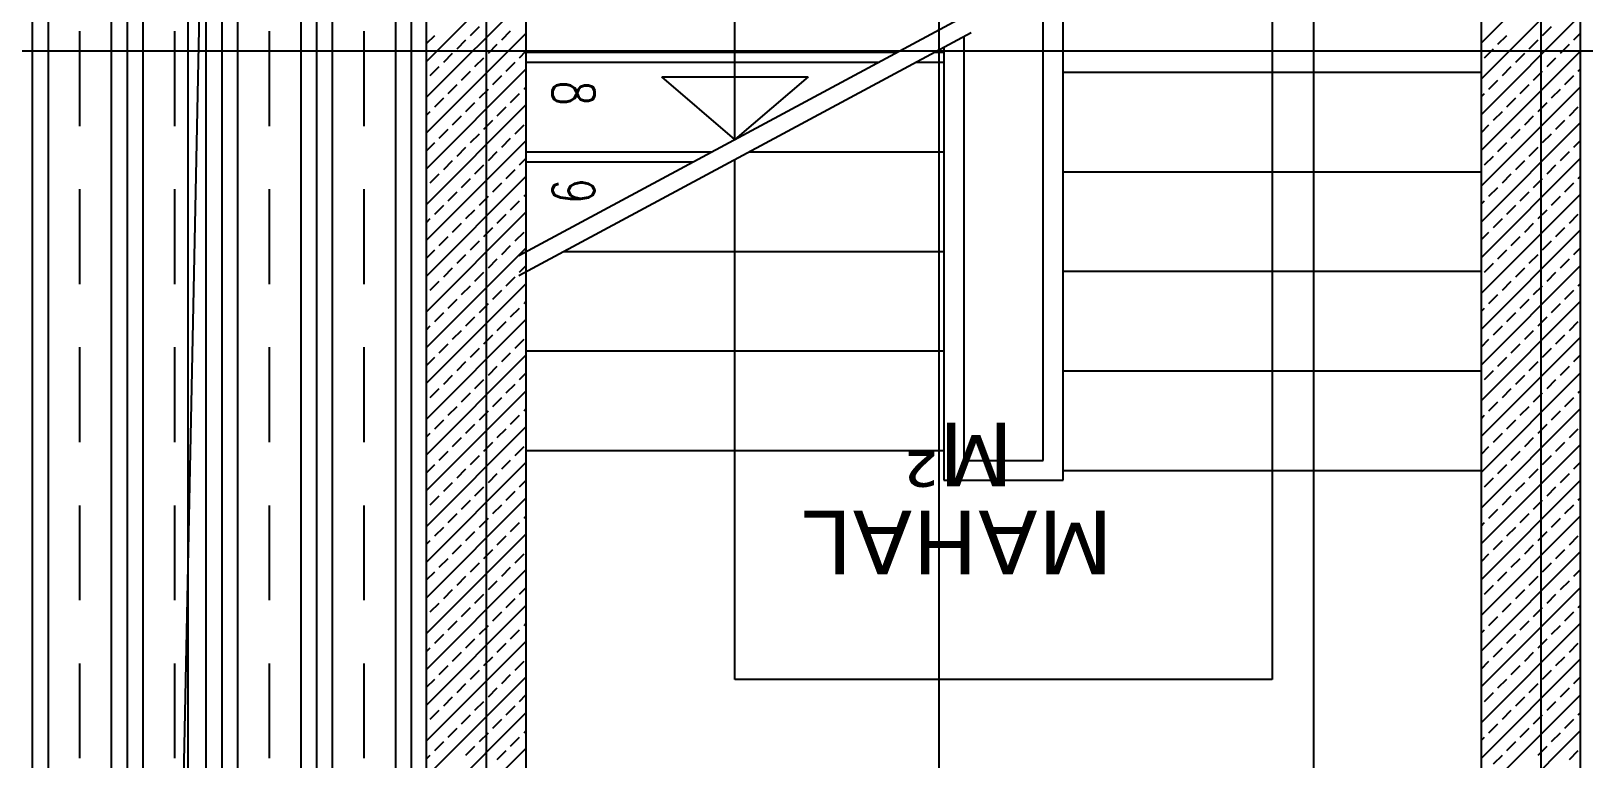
# Model space of a CAD drawing. Header units: millimetres. Extents: x 43168.9 to 43194.6, y -25545.1 to -25543.4.
# Drawn here: x 43169.908 to 43169.986, y -25543.9455 to -25543.9089 of the extents above; entities that cross this region are included whole.
import ezdxf
from ezdxf.enums import TextEntityAlignment as Align

# ---------------------------------------------------------------- set-up
doc = ezdxf.new("R2010")
doc.units = ezdxf.units.MM
doc.header["$LTSCALE"] = 200
for name, pattern in [('DASHDOT', [1, 0.5, -0.25, 0, -0.25]), ('DASHDOT2', [0.5, 0.25, -0.125, 0, -0.125]), ('HIDDEN2', [0.1875, 0.125, -0.0625])]:
    doc.linetypes.add(name, pattern=pattern)
for name, color, linetype in [('aks_sgh', 5, 'DASHDOT2'), ('izd-alt_sgh', 8, 'HIDDEN2'), ('kolon-b.a_sgh', 6, 'Continuous'), ('merdi_sgh', 3, 'Continuous'), ('olcuic_sgh', 183, 'Continuous'), ('tarama-betonarme_sgh', 223, 'Continuous'), ('tarama-zemin_sgh', 197, 'Continuous'), ('yapi-yaklasma_sgh', 41, 'DASHDOT'), ('yazi-merdi_sgh', 9, 'Continuous')]:
    doc.layers.add(name, color=color, linetype=linetype)
doc.styles.add('text1', font='VERDANA.TTF')
doc.styles.add('text3', font='simplex8.shx', dxfattribs={"width": 0.7})

msp = doc.modelspace()

# ---------------------------------------------------------------- linework, layer by layer
at = {"color": 0}
for p, q in [((43169.943379, -25543.914365), (43169.939704, -25543.911215)), ((43169.939704, -25543.911215), (43169.947054, -25543.911215)), ((43169.947054, -25543.911215), (43169.943379, -25543.914365))]:
    msp.add_line(p, q, dxfattribs=at)
at = {"layer": 'aks_sgh'}
for p, q in [((43169.930879, -25543.740919), (43169.930879, -25544.789919)), ((43169.953621, -25543.740919), (43169.953621, -25543.95248)), ((43169.983879, -25543.740919), (43169.983879, -25544.789919)), ((43169.99088, -25543.909919), (43169.014878, -25543.909919))]:
    msp.add_line(p, q, dxfattribs=at)
at = {"layer": 'izd-alt_sgh'}
for p, q in [((43169.958879, -25543.93048), (43169.958879, -25543.87448)), ((43169.959879, -25543.93148), (43169.959879, -25543.87448)), ((43169.970379, -25543.87863), (43169.970379, -25543.94148)), ((43169.953879, -25543.90973), (43169.953879, -25543.93148)), ((43169.954879, -25543.909193), (43169.954879, -25543.93048)), ((43169.932879, -25543.90998), (43169.951549, -25543.90998)), ((43169.953412, -25543.90998), (43169.953879, -25543.90998)), ((43169.959879, -25543.91098), (43169.980879, -25543.91098)), ((43169.932879, -25543.91498), (43169.942233, -25543.91498)), ((43169.944096, -25543.91498), (43169.953879, -25543.91498)), ((43169.943379, -25543.94148), (43169.943379, -25543.915365)), ((43169.959879, -25543.91598), (43169.980879, -25543.91598)), ((43169.932879, -25543.91998), (43169.932916, -25543.91998)), ((43169.934779, -25543.91998), (43169.953879, -25543.91998)), ((43169.959879, -25543.92098), (43169.980879, -25543.92098)), ((43169.932879, -25543.92498), (43169.953879, -25543.92498)), ((43169.959879, -25543.92598), (43169.980879, -25543.92598)), ((43169.932879, -25543.92998), (43169.953879, -25543.92998)), ((43169.954879, -25543.93048), (43169.958879, -25543.93048)), ((43169.953879, -25543.93148), (43169.959879, -25543.93148)), ((43169.959879, -25543.93098), (43169.980879, -25543.93098)), ((43169.970379, -25543.94148), (43169.943379, -25543.94148))]:
    msp.add_line(p, q, dxfattribs=at)
at = {"layer": 'kolon-b.a_sgh'}
for p, q in [((43169.985879, -25543.95948), (43169.985879, -25543.84711)), ((43169.980879, -25543.851822), (43169.980879, -25543.95448)), ((43169.932879, -25543.872919), (43169.932879, -25543.95448)), ((43169.927879, -25543.95948), (43169.927879, -25543.877919))]:
    msp.add_line(p, q, dxfattribs=at)
at = {"layer": 'merdi_sgh', "color": 145}
for p, q in [((43169.943379, -25543.914365), (43169.943379, -25543.87548)), ((43169.932522, -25543.920191), (43169.955255, -25543.907991)), ((43169.932522, -25543.921191), (43169.955255, -25543.908991))]:
    msp.add_line(p, q, dxfattribs=at)
at = {"layer": 'merdi_sgh'}
for p, q in [((43169.932879, -25543.91048), (43169.950617, -25543.91048)), ((43169.952481, -25543.91048), (43169.953879, -25543.91048)), ((43169.932879, -25543.91548), (43169.941301, -25543.91548))]:
    msp.add_line(p, q, dxfattribs=at)
at = {"layer": 'olcuic_sgh'}
for p, q in [((43169.972457, -25543.851572), (43169.972457, -25543.95473)), ((43169.91588, -25543.877669), (43169.91588, -25544.105169))]:
    msp.add_line(p, q, dxfattribs=at)
at = {"layer": 'tarama-betonarme_sgh'}
for p, q in [((43169.980879, -25543.909529), (43169.985879, -25543.904529)), ((43169.927879, -25543.910443), (43169.932879, -25543.905443)), ((43169.980879, -25543.911325), (43169.985879, -25543.906325)), ((43169.927879, -25543.912239), (43169.932879, -25543.907239)), ((43169.980879, -25543.913121), (43169.985879, -25543.908121)), ((43169.927879, -25543.914035), (43169.932879, -25543.909035)), ((43169.930089, -25543.909132), (43169.930538, -25543.908683)), ((43169.93166, -25543.909356), (43169.932109, -25543.908907)), ((43169.98397, -25543.909132), (43169.984419, -25543.908683)), ((43169.985542, -25543.909356), (43169.985879, -25543.909019)), ((43169.927879, -25543.909545), (43169.928293, -25543.909132)), ((43169.929415, -25543.909805), (43169.929864, -25543.909356)), ((43169.930987, -25543.91003), (43169.931436, -25543.909581)), ((43169.981052, -25543.910254), (43169.981501, -25543.909805)), ((43169.981725, -25543.909581), (43169.982174, -25543.909132)), ((43169.983297, -25543.909805), (43169.983746, -25543.909356)), ((43169.984868, -25543.91003), (43169.985317, -25543.909581)), ((43169.928742, -25543.910479), (43169.929191, -25543.91003)), ((43169.930313, -25543.910703), (43169.930762, -25543.910254)), ((43169.931885, -25543.910928), (43169.932334, -25543.910479)), ((43169.932558, -25543.910254), (43169.932879, -25543.909933)), ((43169.980879, -25543.914917), (43169.985879, -25543.909917)), ((43169.982623, -25543.910479), (43169.983072, -25543.91003)), ((43169.984195, -25543.910703), (43169.984644, -25543.910254)), ((43169.927879, -25543.915832), (43169.932879, -25543.910832)), ((43169.928068, -25543.911152), (43169.928517, -25543.910703)), ((43169.92964, -25543.911377), (43169.930089, -25543.910928)), ((43169.931211, -25543.911601), (43169.93166, -25543.911152)), ((43169.981276, -25543.911826), (43169.981725, -25543.911377)), ((43169.98195, -25543.911152), (43169.982399, -25543.910703)), ((43169.983521, -25543.911377), (43169.98397, -25543.910928)), ((43169.985093, -25543.911601), (43169.985542, -25543.911152)), ((43169.985766, -25543.910928), (43169.985879, -25543.910815)), ((43169.928966, -25543.91205), (43169.929415, -25543.911601)), ((43169.930538, -25543.912275), (43169.930987, -25543.911826)), ((43169.932109, -25543.912499), (43169.932558, -25543.91205)), ((43169.932783, -25543.911826), (43169.932879, -25543.91173)), ((43169.980879, -25543.916713), (43169.985879, -25543.911713)), ((43169.980879, -25543.912223), (43169.981052, -25543.91205)), ((43169.982848, -25543.91205), (43169.983297, -25543.911601)), ((43169.984419, -25543.912275), (43169.984868, -25543.911826)), ((43169.927879, -25543.917628), (43169.932879, -25543.912628)), ((43169.928293, -25543.912724), (43169.928742, -25543.912275)), ((43169.929864, -25543.912948), (43169.930313, -25543.912499)), ((43169.931436, -25543.913173), (43169.931885, -25543.912724)), ((43169.982174, -25543.912724), (43169.982623, -25543.912275)), ((43169.983746, -25543.912948), (43169.984195, -25543.912499)), ((43169.985317, -25543.913173), (43169.985766, -25543.912724)), ((43169.927879, -25543.913137), (43169.928068, -25543.912948)), ((43169.929191, -25543.913622), (43169.92964, -25543.913173)), ((43169.930762, -25543.913846), (43169.931211, -25543.913397)), ((43169.932334, -25543.914071), (43169.932783, -25543.913622)), ((43169.980879, -25543.918509), (43169.985879, -25543.913509)), ((43169.980879, -25543.914019), (43169.981276, -25543.913622)), ((43169.981501, -25543.913397), (43169.98195, -25543.912948)), ((43169.983072, -25543.913622), (43169.983521, -25543.913173)), ((43169.984644, -25543.913846), (43169.985093, -25543.913397)), ((43169.927879, -25543.919424), (43169.932879, -25543.914424)), ((43169.928517, -25543.914295), (43169.928966, -25543.913846)), ((43169.930089, -25543.91452), (43169.930538, -25543.914071)), ((43169.93166, -25543.914744), (43169.932109, -25543.914295)), ((43169.982399, -25543.914295), (43169.982848, -25543.913846)), ((43169.98397, -25543.91452), (43169.984419, -25543.914071)), ((43169.985542, -25543.914744), (43169.985879, -25543.914407)), ((43169.927879, -25543.914933), (43169.928293, -25543.91452)), ((43169.929415, -25543.915193), (43169.929864, -25543.914744)), ((43169.930987, -25543.915418), (43169.931436, -25543.914969)), ((43169.981052, -25543.915642), (43169.981501, -25543.915193)), ((43169.981725, -25543.914969), (43169.982174, -25543.91452)), ((43169.983297, -25543.915193), (43169.983746, -25543.914744)), ((43169.984868, -25543.915418), (43169.985317, -25543.914969)), ((43169.928742, -25543.915867), (43169.929191, -25543.915418)), ((43169.930313, -25543.916091), (43169.930762, -25543.915642)), ((43169.931885, -25543.916316), (43169.932334, -25543.915867)), ((43169.932558, -25543.915642), (43169.932879, -25543.915322)), ((43169.980879, -25543.920305), (43169.985879, -25543.915305)), ((43169.982623, -25543.915867), (43169.983072, -25543.915418)), ((43169.984195, -25543.916091), (43169.984644, -25543.915642)), ((43169.927879, -25543.92122), (43169.932879, -25543.91622)), ((43169.928068, -25543.91654), (43169.928517, -25543.916091)), ((43169.92964, -25543.916765), (43169.930089, -25543.916316)), ((43169.931211, -25543.916989), (43169.93166, -25543.91654)), ((43169.981276, -25543.917214), (43169.981725, -25543.916765)), ((43169.98195, -25543.91654), (43169.982399, -25543.916091)), ((43169.983521, -25543.916765), (43169.98397, -25543.916316)), ((43169.985093, -25543.916989), (43169.985542, -25543.91654)), ((43169.985766, -25543.916316), (43169.985879, -25543.916203)), ((43169.928966, -25543.917438), (43169.929415, -25543.916989)), ((43169.930538, -25543.917663), (43169.930987, -25543.917214)), ((43169.932109, -25543.917887), (43169.932558, -25543.917438)), ((43169.932783, -25543.917214), (43169.932879, -25543.917118)), ((43169.980879, -25543.922101), (43169.985879, -25543.917101)), ((43169.980879, -25543.917611), (43169.981052, -25543.917438)), ((43169.982848, -25543.917438), (43169.983297, -25543.916989)), ((43169.984419, -25543.917663), (43169.984868, -25543.917214)), ((43169.927879, -25543.923016), (43169.932879, -25543.918016)), ((43169.927879, -25543.918526), (43169.928068, -25543.918336)), ((43169.928293, -25543.918112), (43169.928742, -25543.917663)), ((43169.929864, -25543.918336), (43169.930313, -25543.917887)), ((43169.931436, -25543.918561), (43169.931885, -25543.918112)), ((43169.981501, -25543.918785), (43169.98195, -25543.918336)), ((43169.982174, -25543.918112), (43169.982623, -25543.917663)), ((43169.983746, -25543.918336), (43169.984195, -25543.917887)), ((43169.985317, -25543.918561), (43169.985766, -25543.918112)), ((43169.929191, -25543.91901), (43169.92964, -25543.918561)), ((43169.930762, -25543.919234), (43169.931211, -25543.918785)), ((43169.932334, -25543.919459), (43169.932783, -25543.91901)), ((43169.980879, -25543.923897), (43169.985879, -25543.918897)), ((43169.980879, -25543.919407), (43169.981276, -25543.91901)), ((43169.983072, -25543.91901), (43169.983521, -25543.918561)), ((43169.984644, -25543.919234), (43169.985093, -25543.918785)), ((43169.927879, -25543.924812), (43169.932879, -25543.919812)), ((43169.927879, -25543.920322), (43169.928293, -25543.919908)), ((43169.928517, -25543.919683), (43169.928966, -25543.919234)), ((43169.930089, -25543.919908), (43169.930538, -25543.919459)), ((43169.93166, -25543.920132), (43169.932109, -25543.919683)), ((43169.981725, -25543.920357), (43169.982174, -25543.919908)), ((43169.982399, -25543.919683), (43169.982848, -25543.919234)), ((43169.98397, -25543.919908), (43169.984419, -25543.919459)), ((43169.985542, -25543.920132), (43169.985879, -25543.919795)), ((43169.929415, -25543.920581), (43169.929864, -25543.920132)), ((43169.930987, -25543.920806), (43169.931436, -25543.920357)), ((43169.932558, -25543.92103), (43169.932879, -25543.92071)), ((43169.980879, -25543.925693), (43169.985879, -25543.920693)), ((43169.981052, -25543.92103), (43169.981501, -25543.920581)), ((43169.983297, -25543.920581), (43169.983746, -25543.920132)), ((43169.984868, -25543.920806), (43169.985317, -25543.920357)), ((43169.928068, -25543.921928), (43169.928517, -25543.921479)), ((43169.928742, -25543.921255), (43169.929191, -25543.920806)), ((43169.930313, -25543.921479), (43169.930762, -25543.92103)), ((43169.931885, -25543.921704), (43169.932334, -25543.921255)), ((43169.98195, -25543.921928), (43169.982399, -25543.921479)), ((43169.982623, -25543.921255), (43169.983072, -25543.920806)), ((43169.984195, -25543.921479), (43169.984644, -25543.92103)), ((43169.927879, -25543.926608), (43169.932879, -25543.921608)), ((43169.92964, -25543.922153), (43169.930089, -25543.921704)), ((43169.931211, -25543.922377), (43169.93166, -25543.921928)), ((43169.981276, -25543.922602), (43169.981725, -25543.922153)), ((43169.983521, -25543.922153), (43169.98397, -25543.921704)), ((43169.985093, -25543.922377), (43169.985542, -25543.921928)), ((43169.985766, -25543.921704), (43169.985879, -25543.921591)), ((43169.928293, -25543.9235), (43169.928742, -25543.923051)), ((43169.928966, -25543.922826), (43169.929415, -25543.922377)), ((43169.930538, -25543.923051), (43169.930987, -25543.922602)), ((43169.932109, -25543.923275), (43169.932558, -25543.922826)), ((43169.932783, -25543.922602), (43169.932879, -25543.922506)), ((43169.980879, -25543.927489), (43169.985879, -25543.922489)), ((43169.980879, -25543.922999), (43169.981052, -25543.922826)), ((43169.982174, -25543.9235), (43169.982623, -25543.923051)), ((43169.982848, -25543.922826), (43169.983297, -25543.922377)), ((43169.984419, -25543.923051), (43169.984868, -25543.922602)), ((43169.927879, -25543.928404), (43169.932879, -25543.923404)), ((43169.927879, -25543.923914), (43169.928068, -25543.923724)), ((43169.929864, -25543.923724), (43169.930313, -25543.923275)), ((43169.931436, -25543.923949), (43169.931885, -25543.9235)), ((43169.981501, -25543.924173), (43169.98195, -25543.923724)), ((43169.983746, -25543.923724), (43169.984195, -25543.923275)), ((43169.985317, -25543.923949), (43169.985766, -25543.9235)), ((43169.928517, -25543.925071), (43169.928966, -25543.924622)), ((43169.929191, -25543.924398), (43169.92964, -25543.923949)), ((43169.930762, -25543.924622), (43169.931211, -25543.924173)), ((43169.932334, -25543.924847), (43169.932783, -25543.924398)), ((43169.980879, -25543.929285), (43169.985879, -25543.924285)), ((43169.980879, -25543.924795), (43169.981276, -25543.924398)), ((43169.982399, -25543.925071), (43169.982848, -25543.924622)), ((43169.983072, -25543.924398), (43169.983521, -25543.923949)), ((43169.984644, -25543.924622), (43169.985093, -25543.924173)), ((43169.927879, -25543.9302), (43169.932879, -25543.9252)), ((43169.927879, -25543.92571), (43169.928293, -25543.925296)), ((43169.930089, -25543.925296), (43169.930538, -25543.924847)), ((43169.93166, -25543.92552), (43169.932109, -25543.925071)), ((43169.981725, -25543.925745), (43169.982174, -25543.925296)), ((43169.98397, -25543.925296), (43169.984419, -25543.924847)), ((43169.985542, -25543.92552), (43169.985879, -25543.925183)), ((43169.928742, -25543.926643), (43169.929191, -25543.926194)), ((43169.929415, -25543.92597), (43169.929864, -25543.92552)), ((43169.930987, -25543.926194), (43169.931436, -25543.925745)), ((43169.932558, -25543.926419), (43169.932879, -25543.926098)), ((43169.980879, -25543.931081), (43169.985879, -25543.926081)), ((43169.981052, -25543.926419), (43169.981501, -25543.92597)), ((43169.982623, -25543.926643), (43169.983072, -25543.926194)), ((43169.983297, -25543.92597), (43169.983746, -25543.92552)), ((43169.984868, -25543.926194), (43169.985317, -25543.925745)), ((43169.928068, -25543.927317), (43169.928517, -25543.926868)), ((43169.930313, -25543.926868), (43169.930762, -25543.926419)), ((43169.931885, -25543.927092), (43169.932334, -25543.926643)), ((43169.98195, -25543.927317), (43169.982399, -25543.926868)), ((43169.984195, -25543.926868), (43169.984644, -25543.926419)), ((43169.985766, -25543.927092), (43169.985879, -25543.926979)), ((43169.927879, -25543.931996), (43169.932879, -25543.926996)), ((43169.928966, -25543.928215), (43169.929415, -25543.927766)), ((43169.92964, -25543.927541), (43169.930089, -25543.927092)), ((43169.931211, -25543.927766), (43169.93166, -25543.927317)), ((43169.981276, -25543.92799), (43169.981725, -25543.927541)), ((43169.982848, -25543.928215), (43169.983297, -25543.927766)), ((43169.983521, -25543.927541), (43169.98397, -25543.927092)), ((43169.985093, -25543.927766), (43169.985542, -25543.927317)), ((43169.928293, -25543.928888), (43169.928742, -25543.928439)), ((43169.930538, -25543.928439), (43169.930987, -25543.92799)), ((43169.932109, -25543.928664), (43169.932558, -25543.928215)), ((43169.932783, -25543.92799), (43169.932879, -25543.927894)), ((43169.980879, -25543.932878), (43169.985879, -25543.927878)), ((43169.980879, -25543.928387), (43169.981052, -25543.928215)), ((43169.982174, -25543.928888), (43169.982623, -25543.928439)), ((43169.984419, -25543.928439), (43169.984868, -25543.92799)), ((43169.927879, -25543.933792), (43169.932879, -25543.928792)), ((43169.927879, -25543.929302), (43169.928068, -25543.929113)), ((43169.929864, -25543.929113), (43169.930313, -25543.928664)), ((43169.931436, -25543.929337), (43169.931885, -25543.928888)), ((43169.981501, -25543.929562), (43169.98195, -25543.929113)), ((43169.983746, -25543.929113), (43169.984195, -25543.928664)), ((43169.985317, -25543.929337), (43169.985766, -25543.928888)), ((43169.928517, -25543.93046), (43169.928966, -25543.930011)), ((43169.929191, -25543.929786), (43169.92964, -25543.929337)), ((43169.930762, -25543.930011), (43169.931211, -25543.929562)), ((43169.932334, -25543.930235), (43169.932783, -25543.929786)), ((43169.980879, -25543.934674), (43169.985879, -25543.929674)), ((43169.980879, -25543.930183), (43169.981276, -25543.929786)), ((43169.982399, -25543.93046), (43169.982848, -25543.930011)), ((43169.983072, -25543.929786), (43169.983521, -25543.929337)), ((43169.984644, -25543.930011), (43169.985093, -25543.929562)), ((43169.927879, -25543.935588), (43169.932879, -25543.930588)), ((43169.927879, -25543.931098), (43169.928293, -25543.930684)), ((43169.930089, -25543.930684), (43169.930538, -25543.930235)), ((43169.93166, -25543.930909), (43169.932109, -25543.93046)), ((43169.981725, -25543.931133), (43169.982174, -25543.930684)), ((43169.98397, -25543.930684), (43169.984419, -25543.930235)), ((43169.985542, -25543.930909), (43169.985879, -25543.930572)), ((43169.928742, -25543.932031), (43169.929191, -25543.931582)), ((43169.929415, -25543.931358), (43169.929864, -25543.930909)), ((43169.930987, -25543.931582), (43169.931436, -25543.931133)), ((43169.932558, -25543.931807), (43169.932879, -25543.931486)), ((43169.980879, -25543.93647), (43169.985879, -25543.93147)), ((43169.981052, -25543.931807), (43169.981501, -25543.931358)), ((43169.982623, -25543.932031), (43169.983072, -25543.931582)), ((43169.983297, -25543.931358), (43169.983746, -25543.930909)), ((43169.984868, -25543.931582), (43169.985317, -25543.931133)), ((43169.927879, -25543.937384), (43169.932879, -25543.932384)), ((43169.928068, -25543.932705), (43169.928517, -25543.932256)), ((43169.930313, -25543.932256), (43169.930762, -25543.931807)), ((43169.931885, -25543.93248), (43169.932334, -25543.932031)), ((43169.98195, -25543.932705), (43169.982399, -25543.932256)), ((43169.984195, -25543.932256), (43169.984644, -25543.931807)), ((43169.985766, -25543.93248), (43169.985879, -25543.932368)), ((43169.928966, -25543.933603), (43169.929415, -25543.933154)), ((43169.92964, -25543.932929), (43169.930089, -25543.93248)), ((43169.931211, -25543.933154), (43169.93166, -25543.932705)), ((43169.981276, -25543.933378), (43169.981725, -25543.932929)), ((43169.982848, -25543.933603), (43169.983297, -25543.933154)), ((43169.983521, -25543.932929), (43169.98397, -25543.93248)), ((43169.985093, -25543.933154), (43169.985542, -25543.932705)), ((43169.928293, -25543.934276), (43169.928742, -25543.933827)), ((43169.930538, -25543.933827), (43169.930987, -25543.933378)), ((43169.932109, -25543.934052), (43169.932558, -25543.933603)), ((43169.932783, -25543.933378), (43169.932879, -25543.933282)), ((43169.980879, -25543.938266), (43169.985879, -25543.933266)), ((43169.980879, -25543.933776), (43169.981052, -25543.933603)), ((43169.982174, -25543.934276), (43169.982623, -25543.933827)), ((43169.984419, -25543.933827), (43169.984868, -25543.933378)), ((43169.927879, -25543.93918), (43169.932879, -25543.93418)), ((43169.927879, -25543.93469), (43169.928068, -25543.934501)), ((43169.929191, -25543.935174), (43169.92964, -25543.934725)), ((43169.929864, -25543.934501), (43169.930313, -25543.934052)), ((43169.931436, -25543.934725), (43169.931885, -25543.934276)), ((43169.981501, -25543.93495), (43169.98195, -25543.934501)), ((43169.983072, -25543.935174), (43169.983521, -25543.934725)), ((43169.983746, -25543.934501), (43169.984195, -25543.934052)), ((43169.985317, -25543.934725), (43169.985766, -25543.934276)), ((43169.928517, -25543.935848), (43169.928966, -25543.935399)), ((43169.930762, -25543.935399), (43169.931211, -25543.93495)), ((43169.932334, -25543.935623), (43169.932783, -25543.935174)), ((43169.980879, -25543.940062), (43169.985879, -25543.935062)), ((43169.980879, -25543.935572), (43169.981276, -25543.935174)), ((43169.982399, -25543.935848), (43169.982848, -25543.935399)), ((43169.984644, -25543.935399), (43169.985093, -25543.93495)), ((43169.927879, -25543.940976), (43169.932879, -25543.935976)), ((43169.927879, -25543.936486), (43169.928293, -25543.936072)), ((43169.929415, -25543.936746), (43169.929864, -25543.936297)), ((43169.930089, -25543.936072), (43169.930538, -25543.935623)), ((43169.93166, -25543.936297), (43169.932109, -25543.935848)), ((43169.981725, -25543.936521), (43169.982174, -25543.936072)), ((43169.983297, -25543.936746), (43169.983746, -25543.936297)), ((43169.98397, -25543.936072), (43169.984419, -25543.935623)), ((43169.985542, -25543.936297), (43169.985879, -25543.93596)), ((43169.928742, -25543.937419), (43169.929191, -25543.93697)), ((43169.930987, -25543.93697), (43169.931436, -25543.936521)), ((43169.932558, -25543.937195), (43169.932879, -25543.936874)), ((43169.980879, -25543.941858), (43169.985879, -25543.936858)), ((43169.981052, -25543.937195), (43169.981501, -25543.936746)), ((43169.982623, -25543.937419), (43169.983072, -25543.93697)), ((43169.984868, -25543.93697), (43169.985317, -25543.936521)), ((43169.927879, -25543.942772), (43169.932879, -25543.937772)), ((43169.928068, -25543.938093), (43169.928517, -25543.937644)), ((43169.92964, -25543.938317), (43169.930089, -25543.937868)), ((43169.930313, -25543.937644), (43169.930762, -25543.937195)), ((43169.931885, -25543.937868), (43169.932334, -25543.937419)), ((43169.98195, -25543.938093), (43169.982399, -25543.937644)), ((43169.983521, -25543.938317), (43169.98397, -25543.937868)), ((43169.984195, -25543.937644), (43169.984644, -25543.937195)), ((43169.985766, -25543.937868), (43169.985879, -25543.937756)), ((43169.928966, -25543.938991), (43169.929415, -25543.938542)), ((43169.931211, -25543.938542), (43169.93166, -25543.938093)), ((43169.932783, -25543.938766), (43169.932879, -25543.93867)), ((43169.980879, -25543.943654), (43169.985879, -25543.938654)), ((43169.981276, -25543.938766), (43169.981725, -25543.938317)), ((43169.982848, -25543.938991), (43169.983297, -25543.938542)), ((43169.985093, -25543.938542), (43169.985542, -25543.938093)), ((43169.928293, -25543.939664), (43169.928742, -25543.939215)), ((43169.929864, -25543.939889), (43169.930313, -25543.93944)), ((43169.930538, -25543.939215), (43169.930987, -25543.938766)), ((43169.932109, -25543.93944), (43169.932558, -25543.938991)), ((43169.980879, -25543.939164), (43169.981052, -25543.938991)), ((43169.982174, -25543.939664), (43169.982623, -25543.939215)), ((43169.983746, -25543.939889), (43169.984195, -25543.93944)), ((43169.984419, -25543.939215), (43169.984868, -25543.938766)), ((43169.927879, -25543.944568), (43169.932879, -25543.939568)), ((43169.927879, -25543.940078), (43169.928068, -25543.939889)), ((43169.929191, -25543.940562), (43169.92964, -25543.940113)), ((43169.931436, -25543.940113), (43169.931885, -25543.939664)), ((43169.981501, -25543.940338), (43169.98195, -25543.939889)), ((43169.983072, -25543.940562), (43169.983521, -25543.940113)), ((43169.985317, -25543.940113), (43169.985766, -25543.939664)), ((43169.928517, -25543.941236), (43169.928966, -25543.940787)), ((43169.930089, -25543.94146), (43169.930538, -25543.941011)), ((43169.930762, -25543.940787), (43169.931211, -25543.940338)), ((43169.932334, -25543.941011), (43169.932783, -25543.940562)), ((43169.980879, -25543.94545), (43169.985879, -25543.94045)), ((43169.980879, -25543.94096), (43169.981276, -25543.940562)), ((43169.982399, -25543.941236), (43169.982848, -25543.940787)), ((43169.98397, -25543.94146), (43169.984419, -25543.941011)), ((43169.984644, -25543.940787), (43169.985093, -25543.940338)), ((43169.927879, -25543.946364), (43169.932879, -25543.941364)), ((43169.927879, -25543.941874), (43169.928293, -25543.94146)), ((43169.929415, -25543.942134), (43169.929864, -25543.941685)), ((43169.93166, -25543.941685), (43169.932109, -25543.941236)), ((43169.981725, -25543.941909), (43169.982174, -25543.94146)), ((43169.983297, -25543.942134), (43169.983746, -25543.941685)), ((43169.985542, -25543.941685), (43169.985879, -25543.941348)), ((43169.928742, -25543.942807), (43169.929191, -25543.942358)), ((43169.930313, -25543.943032), (43169.930762, -25543.942583)), ((43169.930987, -25543.942358), (43169.931436, -25543.941909)), ((43169.932558, -25543.942583), (43169.932879, -25543.942262)), ((43169.980879, -25543.947246), (43169.985879, -25543.942246)), ((43169.981052, -25543.942583), (43169.981501, -25543.942134)), ((43169.982623, -25543.942807), (43169.983072, -25543.942358)), ((43169.984195, -25543.943032), (43169.984644, -25543.942583)), ((43169.984868, -25543.942358), (43169.985317, -25543.941909)), ((43169.927879, -25543.94816), (43169.932879, -25543.94316)), ((43169.928068, -25543.943481), (43169.928517, -25543.943032)), ((43169.92964, -25543.943706), (43169.930089, -25543.943256)), ((43169.931885, -25543.943256), (43169.932334, -25543.942807)), ((43169.98195, -25543.943481), (43169.982399, -25543.943032)), ((43169.983521, -25543.943706), (43169.98397, -25543.943256)), ((43169.985766, -25543.943256), (43169.985879, -25543.943144)), ((43169.928966, -25543.944379), (43169.929415, -25543.94393)), ((43169.930538, -25543.944604), (43169.930987, -25543.944155)), ((43169.931211, -25543.94393), (43169.93166, -25543.943481)), ((43169.932783, -25543.944155), (43169.932879, -25543.944058)), ((43169.980879, -25543.949042), (43169.985879, -25543.944042)), ((43169.981276, -25543.944155), (43169.981725, -25543.943706)), ((43169.982848, -25543.944379), (43169.983297, -25543.94393)), ((43169.984419, -25543.944604), (43169.984868, -25543.944155)), ((43169.985093, -25543.94393), (43169.985542, -25543.943481)), ((43169.928293, -25543.945053), (43169.928742, -25543.944604)), ((43169.929864, -25543.945277), (43169.930313, -25543.944828)), ((43169.932109, -25543.944828), (43169.932558, -25543.944379)), ((43169.980879, -25543.944552), (43169.981052, -25543.944379)), ((43169.982174, -25543.945053), (43169.982623, -25543.944604)), ((43169.983746, -25543.945277), (43169.984195, -25543.944828)), ((43169.927879, -25543.949956), (43169.932879, -25543.944956)), ((43169.927879, -25543.945466), (43169.928068, -25543.945277)), ((43169.931436, -25543.945502), (43169.931885, -25543.945053)), ((43169.981501, -25543.945726), (43169.98195, -25543.945277)), ((43169.985317, -25543.945502), (43169.985766, -25543.945053))]:
    msp.add_line(p, q, dxfattribs=at)
at = {"layer": 'tarama-zemin_sgh'}
for p, q in [((43169.908081, -25544.104919), (43169.908081, -25543.877919)), ((43169.908875, -25544.104919), (43169.908875, -25543.877919)), ((43169.91205, -25544.104919), (43169.91205, -25543.877919)), ((43169.912844, -25544.104919), (43169.912844, -25543.877919)), ((43169.913637, -25544.104919), (43169.913637, -25543.877919)), ((43169.916812, -25544.104919), (43169.916812, -25543.877919)), ((43169.917606, -25544.104919), (43169.917606, -25543.877919)), ((43169.9184, -25544.104919), (43169.9184, -25543.877919)), ((43169.921575, -25544.104919), (43169.921575, -25543.877919)), ((43169.922369, -25544.104919), (43169.922369, -25543.877919)), ((43169.923162, -25544.104919), (43169.923162, -25543.877919)), ((43169.926337, -25544.104919), (43169.926337, -25543.877919)), ((43169.927131, -25544.104919), (43169.927131, -25543.877919)), ((43169.910462, -25543.913688), (43169.910462, -25543.908925)), ((43169.915225, -25543.913688), (43169.915225, -25543.908925)), ((43169.919987, -25543.913688), (43169.919987, -25543.908925)), ((43169.92475, -25543.913688), (43169.92475, -25543.908925)), ((43169.910462, -25543.921625), (43169.910462, -25543.916863)), ((43169.915225, -25543.921625), (43169.915225, -25543.916863)), ((43169.919987, -25543.921625), (43169.919987, -25543.916863)), ((43169.92475, -25543.921625), (43169.92475, -25543.916863)), ((43169.910462, -25543.929563), (43169.910462, -25543.9248)), ((43169.915225, -25543.929563), (43169.915225, -25543.9248)), ((43169.919987, -25543.929563), (43169.919987, -25543.9248)), ((43169.92475, -25543.929563), (43169.92475, -25543.9248)), ((43169.910462, -25543.9375), (43169.910462, -25543.932738)), ((43169.915225, -25543.9375), (43169.915225, -25543.932738)), ((43169.919987, -25543.9375), (43169.919987, -25543.932738)), ((43169.92475, -25543.9375), (43169.92475, -25543.932738)), ((43169.910462, -25543.945438), (43169.910462, -25543.940675)), ((43169.915225, -25543.945438), (43169.915225, -25543.940675)), ((43169.919987, -25543.945438), (43169.919987, -25543.940675)), ((43169.92475, -25543.945438), (43169.92475, -25543.940675))]:
    msp.add_line(p, q, dxfattribs=at)
at = {"layer": 'yapi-yaklasma_sgh'}
msp.add_line((43169.917772, -25543.843067), (43169.91256, -25544.098423), dxfattribs=at)

# ---------------------------------------------------------------- texts
at = {"color": 7, "style": 'text1'}
for tag, text, p in [('M²', 'm²', (43169.954615, -25543.930213)), ('MAHAL', '', (43169.954615, -25543.934597))]:
    msp.add_attdef(tag, text=text, height=0.0032, rotation=180, dxfattribs=at).set_placement(p, align=Align.MIDDLE)
at = {"layer": 'yazi-merdi_sgh', "style": 'text3', "width": 0.7}
for s, p in [('8', (43169.934218, -25543.912665)), ('9', (43169.934218, -25543.917595))]:
    msp.add_text(s, height=0.0021, rotation=270, dxfattribs=at).set_placement(p, align=Align.RIGHT)

doc.saveas('drawing.dxf')
